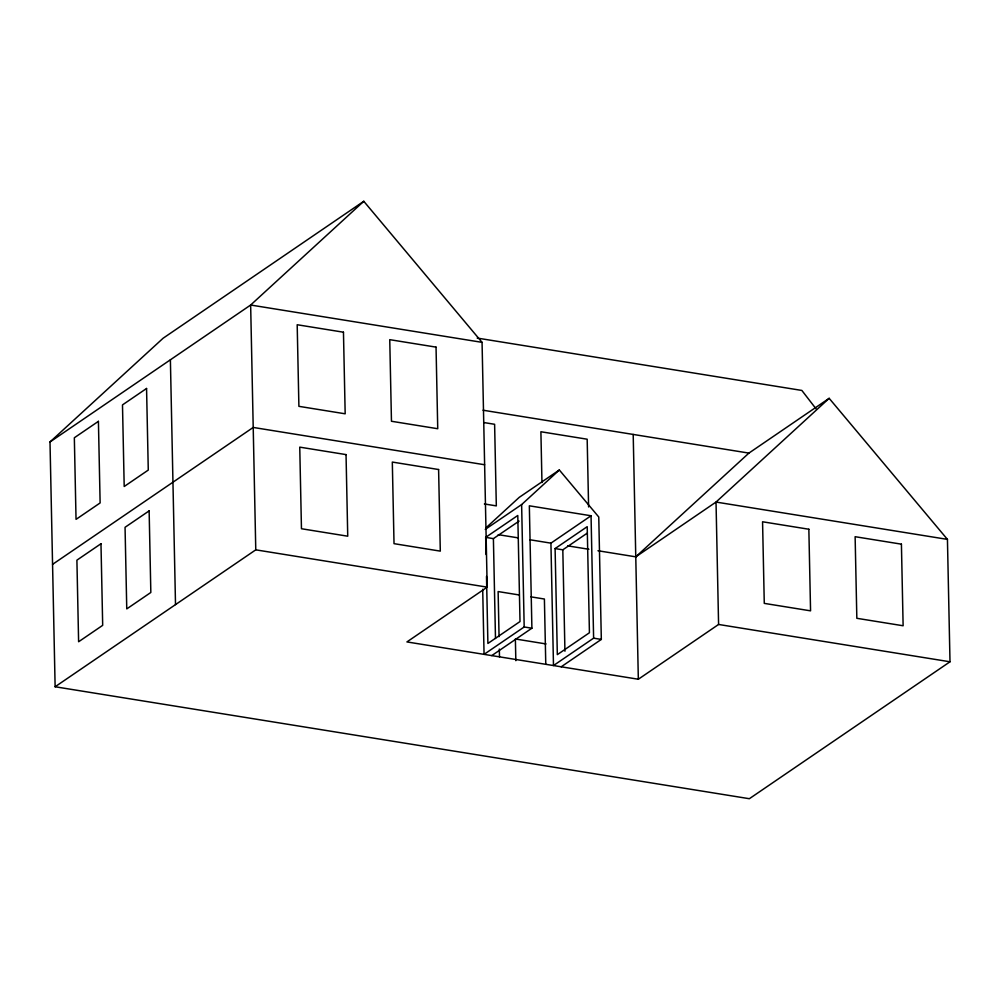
<?xml version="1.0" encoding="UTF-8"?>
<svg xmlns="http://www.w3.org/2000/svg" width="1000" height="1000" viewBox="0 0 1000 1000"><rect width="100%" height="100%" fill="white"/><g stroke="black" fill="none" stroke-linecap="round" stroke-linejoin="round"><path stroke-width="1.5" d="M950 661.787L749.35 798.713L55.125 686.762L50 441.962L163.137 338.212L363.787 201.287L482.062 342.35L487.188 587.15L406.925 641.925L638.337 679.237L718.587 624.462L950 661.787L947.438 539.388L829.163 398.325L748.913 453.1L635.775 556.838L597.962 550.737M363.787 201.287L250.65 305.025L50 441.962M486.062 527.762L519.212 497.375L559.338 469.988L598.763 517.013L601.325 639.412L561.2 666.8M485.262 529.388L521.625 504.575L559.338 469.988M829.163 398.325L716.025 502.062L635.775 556.838M52.562 564.362L253.212 427.438L484.625 464.75M55.125 686.762L255.775 549.837L487.188 587.15M486.037 554.538L485.675 537.375L517.788 515.475L520.013 621.55L487.9 643.462L486.5 576.375M485.675 537.375L493.4 538.625L519.075 521.1M550.925 543.15L591.05 515.763L593.612 638.162L553.488 665.55L550.925 543.15L529.85 539.75M555.1 548.575L587.212 526.663L589.425 632.75L557.325 654.65L555.1 548.575L562.812 549.825L587.212 533.162M591.05 515.763L529.338 505.812L531.9 628.212L524.188 626.975L484.062 654.362L482.7 589.288M491.775 655.6L531.9 628.212M477.2 338.075L801.85 390.438L816.112 408.913M482.062 342.35L250.65 305.025L255.775 549.837M483.025 410.213L748.913 453.1M484.162 422.6L494.613 424.288L496.325 505.887L484.387 503.963M947.438 539.388L716.025 502.062L718.587 624.462M498.237 534.663L517.812 537.812M567.712 545.862L588.888 549.275M519.025 594.938L498.125 591.562L499.062 636.638M530.962 596.862L544.4 599.025L545.775 664.312M593.612 638.162L601.325 639.412M546.025 643.938L515.375 638.987L515.837 660.688M633.2 434.438L638.337 679.237M588.6 506.962L587.175 439.212L540.9 431.75L541.962 482.562M562.812 549.825L564.938 651.225M521.625 504.575L524.188 626.975M499.325 649.075L499.487 656.85M493.4 538.625L495.487 638.462M170.387 359.8L175.512 604.6M98.413 421.337L74.338 437.762L76.037 519.362L100.125 502.938L98.413 421.337M146.562 388.475L122.487 404.9L124.2 486.5L148.275 470.075L146.562 388.475M100.975 543.737L76.9 560.163L78.612 641.762L102.688 625.337L100.975 543.737M149.137 510.875L125.05 527.3L126.762 608.9L150.838 592.475L149.137 510.875M343.462 332.2L297.188 324.738L298.9 406.337L345.175 413.8L343.462 332.2M436.037 347.125L389.75 339.663L391.463 421.262L437.738 428.725L436.037 347.125M346.037 454.6L299.75 447.137L301.462 528.737L347.738 536.2L346.037 454.6M438.6 469.525L392.312 462.062L394.025 543.663L440.3 551.125L438.6 469.525M808.85 529.237L762.562 521.775L764.275 603.375L810.562 610.837L808.85 529.237M901.413 544.163L855.125 536.7L856.838 618.3L903.125 625.763L901.413 544.163"/></g></svg>
